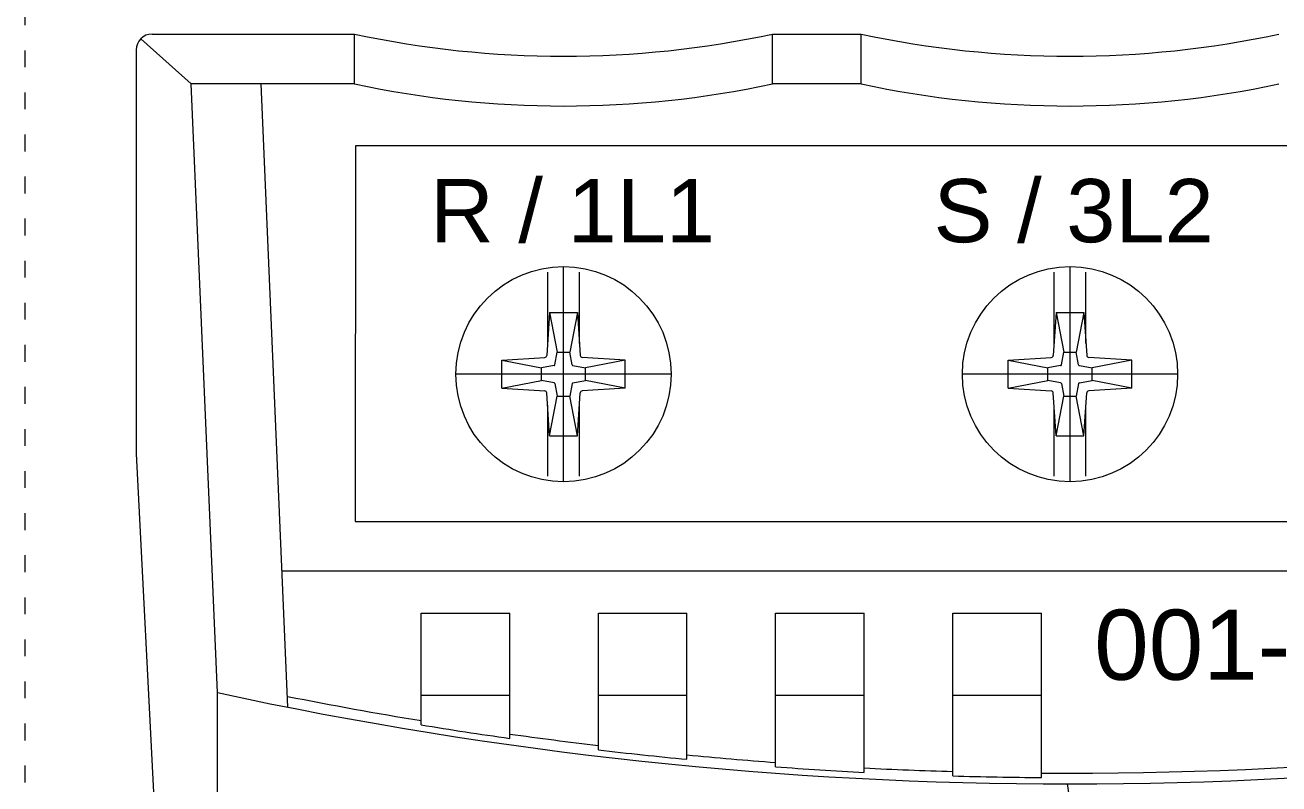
# Model space of a CAD drawing. Header units: millimetres. Extents: x 32696 to 36207, y 16706 to 17911.
# Drawn here: x 35776.4 to 35865.8, y 17093.7 to 17147.8 of the extents above; entities that cross this region are included whole.
import ezdxf
from ezdxf.enums import TextEntityAlignment as Align

# ---------------------------------------------------------------- set-up
doc = ezdxf.new("R2010")
doc.units = ezdxf.units.MM
doc.header["$LTSCALE"] = 0.1
doc.linetypes.add('ACAD_ISO03W100', pattern=[30, 12, -18])
doc.layers.get('0').update_dxf_attribs({"lineweight": 20})
doc.layers.add('ANNOTATION', color=252, linetype='ACAD_ISO03W100', lineweight=13)
doc.layers.add('POTENCIA', color=2, linetype='Continuous', lineweight=25)
doc.styles.get("Standard").update_dxf_attribs({"font": 'arial.ttf'})

# ---------------------------------------------------------------- blocks, each defined once
blk = doc.blocks.new('SSW05')
at = {"lineweight": 9}
for p, q in [((36440.817, 17616.83), (36439.221, 17618.258)), ((36439.575, 17618.404), (36445.975, 17618.404)), ((36445.975, 17616.83), (36445.975, 17618.404)), ((36459.175, 17616.83), (36459.175, 17618.404)), ((36459.175, 17618.404), (36461.975, 17618.404)), ((36461.975, 17616.83), (36461.975, 17618.404)), ((36439.075, 17617.904), (36439.075, 17605.14)), ((36441.646, 17597.59), (36440.817, 17616.83)), ((36445.975, 17616.83), (36440.817, 17616.83)), ((36443.868, 17597.129), (36443.019, 17616.83)), ((36461.975, 17616.83), (36459.175, 17616.83)), ((36452.575, 17604.254), (36452.575, 17611.054)), ((36468.575, 17604.254), (36468.575, 17611.054)), ((36452.075, 17608.628), (36452.075, 17610.879)), ((36453.075, 17608.628), (36453.075, 17610.879)), ((36468.075, 17608.628), (36468.075, 17610.879)), ((36469.075, 17608.628), (36469.075, 17610.879)), ((36452.134, 17609.604), (36452.045, 17608.245)), ((36452.134, 17609.604), (36453.016, 17609.604)), ((36452.134, 17609.604), (36453.016, 17609.604)), ((36452.134, 17609.604), (36452.375, 17608.352)), ((36453.016, 17609.604), (36452.774, 17608.352)), ((36453.016, 17609.604), (36453.104, 17608.245)), ((36468.134, 17609.604), (36468.045, 17608.245)), ((36468.134, 17609.604), (36469.016, 17609.604)), ((36468.134, 17609.604), (36469.016, 17609.604)), ((36468.134, 17609.604), (36468.375, 17608.352)), ((36469.016, 17609.604), (36468.774, 17608.352)), ((36469.016, 17609.604), (36469.104, 17608.245)), ((36450.625, 17608.095), (36451.984, 17608.183)), ((36452.304, 17607.952), (36452.375, 17608.352)), ((36452.375, 17608.352), (36452.774, 17608.352)), ((36452.845, 17607.952), (36452.774, 17608.352)), ((36454.525, 17608.095), (36453.166, 17608.183)), ((36466.625, 17608.095), (36467.984, 17608.183)), ((36468.304, 17607.952), (36468.375, 17608.352)), ((36468.375, 17608.352), (36468.774, 17608.352)), ((36468.845, 17607.952), (36468.774, 17608.352)), ((36470.525, 17608.095), (36469.166, 17608.183)), ((36450.625, 17608.095), (36451.876, 17607.854)), ((36450.625, 17607.213), (36450.625, 17608.095)), ((36450.625, 17607.213), (36450.625, 17608.095)), ((36452.277, 17607.924), (36451.876, 17607.854)), ((36451.876, 17607.454), (36451.876, 17607.854)), ((36452.872, 17607.924), (36453.273, 17607.854)), ((36454.525, 17608.095), (36453.273, 17607.854)), ((36453.273, 17607.454), (36453.273, 17607.854)), ((36454.525, 17607.213), (36454.525, 17608.095)), ((36466.625, 17608.095), (36467.876, 17607.854)), ((36466.625, 17607.213), (36466.625, 17608.095)), ((36466.625, 17607.213), (36466.625, 17608.095)), ((36468.277, 17607.924), (36467.876, 17607.854)), ((36467.876, 17607.454), (36467.876, 17607.854)), ((36468.872, 17607.924), (36469.273, 17607.854)), ((36470.525, 17608.095), (36469.273, 17607.854)), ((36469.273, 17607.454), (36469.273, 17607.854)), ((36470.525, 17607.213), (36470.525, 17608.095)), ((36455.975, 17607.654), (36449.175, 17607.654)), ((36450.625, 17607.213), (36451.876, 17607.454)), ((36452.277, 17607.384), (36451.876, 17607.454)), ((36452.872, 17607.384), (36453.273, 17607.454)), ((36454.525, 17607.213), (36453.273, 17607.454)), ((36471.975, 17607.654), (36465.175, 17607.654)), ((36466.625, 17607.213), (36467.876, 17607.454)), ((36468.277, 17607.384), (36467.876, 17607.454)), ((36468.872, 17607.384), (36469.273, 17607.454)), ((36470.525, 17607.213), (36469.273, 17607.454)), ((36450.625, 17607.213), (36451.984, 17607.125)), ((36452.134, 17605.704), (36452.045, 17607.063)), ((36452.304, 17607.356), (36452.375, 17606.956)), ((36452.845, 17607.356), (36452.774, 17606.956)), ((36453.016, 17605.704), (36453.104, 17607.063)), ((36454.525, 17607.213), (36453.166, 17607.125)), ((36466.625, 17607.213), (36467.984, 17607.125)), ((36468.134, 17605.704), (36468.045, 17607.063)), ((36468.304, 17607.356), (36468.375, 17606.956)), ((36468.845, 17607.356), (36468.774, 17606.956)), ((36469.016, 17605.704), (36469.104, 17607.063)), ((36470.525, 17607.213), (36469.166, 17607.125)), ((36452.075, 17604.429), (36452.075, 17606.68)), ((36452.134, 17605.704), (36452.375, 17606.956)), ((36452.375, 17606.956), (36452.774, 17606.956)), ((36453.016, 17605.704), (36452.774, 17606.956)), ((36453.075, 17604.429), (36453.075, 17606.68)), ((36468.075, 17604.429), (36468.075, 17606.68)), ((36468.134, 17605.704), (36468.375, 17606.956)), ((36468.375, 17606.956), (36468.774, 17606.956)), ((36469.016, 17605.704), (36468.774, 17606.956)), ((36469.075, 17604.429), (36469.075, 17606.68)), ((36452.134, 17605.704), (36453.016, 17605.704)), ((36468.134, 17605.704), (36469.016, 17605.704)), ((36439.075, 17605.14), (36440.022, 17586.479)), ((36443.682, 17601.442), (36493.481, 17601.442)), ((36448.075, 17596.571), (36448.075, 17600.104)), ((36448.075, 17600.104), (36450.875, 17600.104)), ((36450.875, 17596.145), (36450.875, 17600.104)), ((36453.675, 17595.782), (36453.675, 17600.104)), ((36453.675, 17600.104), (36456.475, 17600.104)), ((36456.475, 17595.482), (36456.475, 17600.104)), ((36459.275, 17595.245), (36459.275, 17600.104)), ((36459.275, 17600.104), (36462.075, 17600.104)), ((36462.075, 17595.071), (36462.075, 17600.104)), ((36464.875, 17594.958), (36464.875, 17600.104)), ((36464.875, 17600.104), (36467.675, 17600.104)), ((36467.675, 17594.907), (36467.675, 17600.104)), ((36441.646, 17589.124), (36441.646, 17597.59)), ((36448.075, 17597.512), (36450.875, 17597.512)), ((36453.675, 17597.512), (36456.475, 17597.512)), ((36459.275, 17597.512), (36462.075, 17597.512)), ((36464.875, 17597.512), (36467.675, 17597.512))]:
    blk.add_line(p, q, dxfattribs=at)
for centre in [(36452.575, 17607.654), (36452.575, 17607.654), (36468.575, 17607.654), (36468.575, 17607.654)]:
    blk.add_circle(centre, 3.4, dxfattribs=at)
for centre, radius, start, end in [((36439.575, 17617.904), 0.5, 90, 180), ((36452.575, 17649.168), 31.464, 257.8916, 282.1084), ((36468.575, 17649.168), 31.464, 257.8916, 282.1084), ((36452.575, 17647.594), 31.464, 257.8916, 282.1084), ((36468.575, 17647.594), 31.464, 257.8916, 282.1084), ((36451.978, 17608.251), 0.0682, 275, 355), ((36453.172, 17608.251), 0.0682, 185, 265), ((36467.978, 17608.251), 0.0682, 275, 355), ((36469.172, 17608.251), 0.0682, 185, 265), ((36452.271, 17607.958), 0.0341, 280, 350), ((36452.878, 17607.958), 0.0341, 190, 260), ((36468.271, 17607.958), 0.0341, 280, 350), ((36468.878, 17607.958), 0.0341, 190, 260), ((36452.271, 17607.35), 0.0341, 10, 80), ((36452.878, 17607.35), 0.0341, 100, 170), ((36468.271, 17607.35), 0.0341, 10, 80), ((36468.878, 17607.35), 0.0341, 100, 170), ((36451.978, 17607.057), 0.0682, 5, 85), ((36453.172, 17607.057), 0.0682, 95, 175), ((36467.978, 17607.057), 0.0682, 5, 85), ((36469.172, 17607.057), 0.0682, 95, 175), ((36468.575, 17721.774), 127.07, 257.76501, 282.23499), ((36468.568, 17722.114), 127.07, 258.78438, 260.71887), ((36468.568, 17722.114), 127.07, 269.597, 281.22117), ((36468.575, 17721.774), 126.87, 260.7012, 261.98031), ((36468.568, 17722.114), 127.07, 261.99591, 263.26896), ((36468.575, 17721.774), 126.87, 263.25541, 264.52716), ((36468.568, 17722.114), 127.07, 264.53868, 265.80572), ((36468.575, 17721.774), 126.87, 265.79621, 267.0632), ((36468.568, 17722.114), 127.07, 267.0707, 268.33426), ((36468.575, 17721.774), 126.87, 268.32876, 269.59349), ((36185.718, 17553.405), 285.782, 7.17982, 8.30896)]:
    blk.add_arc(centre, radius, start, end, dxfattribs=at)
for s, p in [('R / 1L1', (36448.355, 17611.822)), ('S / 3L2', (36464.264, 17611.823))]:
    blk.add_text(s, height=2, dxfattribs=at).set_placement(p)

msp = doc.modelspace()

# ---------------------------------------------------------------- linework, layer by layer
at = {"layer": 'ANNOTATION', "lineweight": 20}
msp.add_lwpolyline([(35776.405, 17157.647), (35959.575, 17157.647), (35959.575, 16805.79), (35776.405, 16805.79)], close=True, dxfattribs=at)
at = {"layer": 'POTENCIA', "lineweight": 20}
msp.add_lwpolyline([(35901.927, 17139.179), (35799.955, 17139.179), (35799.931, 17112.393), (35901.902, 17112.393)], close=True, dxfattribs=at)

# ---------------------------------------------------------------- block references
at = {"xscale": 2.256004297963733, "yscale": 2.256004297963733, "zscale": 2.256004297963733}
msp.add_blockref('SSW05', (-46422.387, -22600.043), dxfattribs=at)

# ---------------------------------------------------------------- texts
at = {"layer": 'POTENCIA'}
msp.add_text('001-DIAG-POT', height=5, dxfattribs=at).set_placement((35876.469, 17099.612), align=Align.BOTTOM_CENTER)

doc.saveas('drawing.dxf')
